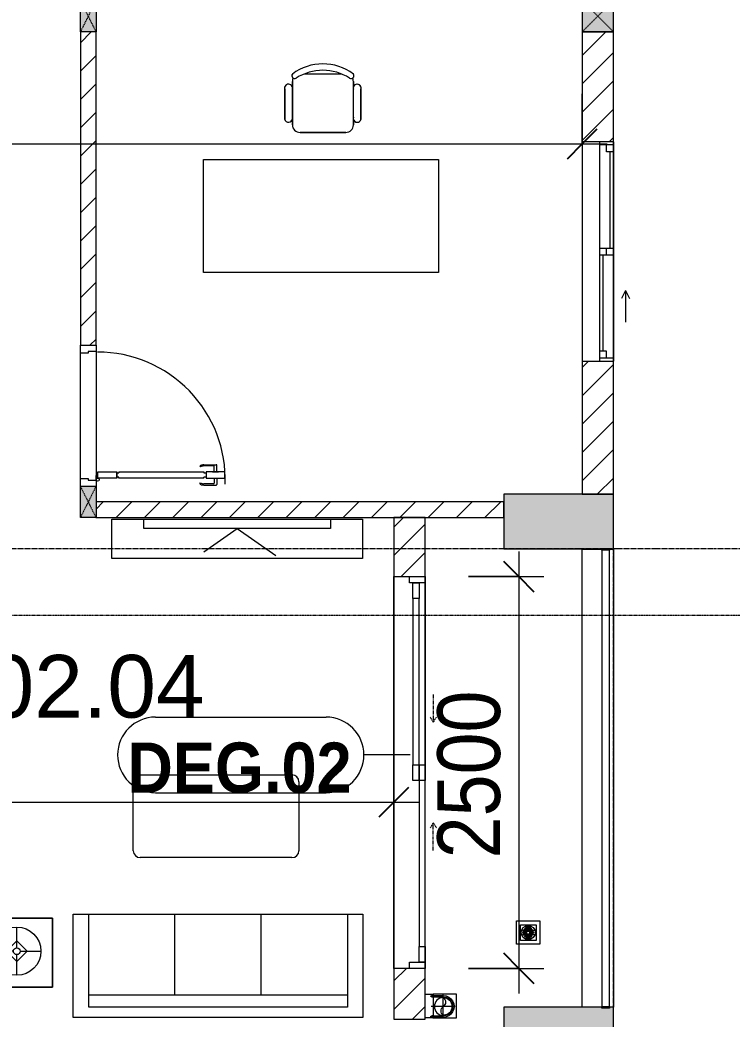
# Model space of a CAD drawing. Header units: millimetres. Extents: x 962 to 239635, y -15958 to 82755.
# Drawn here: x 185219 to 189760, y 70037 to 76413 of the extents above; entities that cross this region are included whole.
import ezdxf

# ---------------------------------------------------------------- set-up
doc = ezdxf.new("R2010")
doc.units = ezdxf.units.MM
for name, pattern in [('Dash', [6, 3, -3]), ('Dash Dot 3_16_', [7.9375, 4.7625, -1.5875, 0, -1.5875]), ('Grid Line', [22.225, 12.7, -3.175, 3.175, -3.175]), ('IMPORT-CENTER _2_', [40.64, 25.4, -5.08, 5.08, -5.08])]:
    doc.linetypes.add(name, pattern=pattern)
for name, color, linetype, lineweight in [('0-1', 7, 'Continuous', 5), ('A-ANNO-DIMS', 211, 'Continuous', 9), ('A-ANNO-DIMS-160', 211, 'Continuous', 9), ('A-AREA-IDEN', 2, 'Continuous', 9), ('A-DETL-GENF-1', 9, 'Continuous', 9), ('A-DOOR', 31, 'Continuous', 9), ('A-DOOR-1', 254, 'Continuous', 9), ('A-DOOR-2', 9, 'Continuous', 9), ('A-DOOR-FRAM', 31, 'Continuous', 9), ('A-DOOR-HDLN', 31, 'Dash', 9), ('A-DOOR-IDEN', 31, 'Continuous', 9), ('A-FLOR-2', 9, 'Continuous', 9), ('A-FLOR-HRAL', 11, 'Continuous', 9), ('A-GLAZ', 151, 'Continuous', 9), ('A-WALL', 113, 'Continuous', 9), ('A-WALL-1', 253, 'Continuous', 18), ('A-WALL-2', 9, 'Continuous', 9), ('A-WALL-3', 113, 'Continuous', 18), ('A-WALL-PATT-1', 10, 'Continuous', 9), ('A-WALL-PATT-2', 111, 'Continuous', 9), ('G-ANNO-SYMB-1', 111, 'Dash Dot 3_16_', 18), ('G-IMPT', 8, 'Continuous', 9), ('G-IMPT-2', 8, 'IMPORT-CENTER _2_', 9), ('I-FURN', 30, 'Continuous', 9), ('I-FURN-1', 254, 'Continuous', 9), ('M-EQPM', 50, 'Continuous', 9), ('S-COLS', 52, 'Continuous', 9), ('S-COLS-1', 52, 'Continuous', 5), ('S-COLS-2', 7, 'Continuous', 18), ('S-COLS-3', 254, 'Continuous', 9), ('S-COLS-4', 253, 'Continuous', 18), ('S-COLS-5', 52, 'Dash', 9), ('S-COLS-6', 52, 'Continuous', 18), ('S-COLS-HDLN', 52, 'Dash', 9), ('S-COLS-HDLN-1', 9, 'Dash', 9), ('S-GRID-1', 1, 'Grid Line', 9)]:
    doc.layers.add(name, color=color, linetype=linetype, lineweight=lineweight)
doc.styles.add('Arial_11', font='arial_0.ttf', dxfattribs={"height": 400})
doc.styles.add('Arial_B_6', font='arialbd_0.ttf', dxfattribs={"width": 0.9, "height": 320})
doc.styles.add('UTM Avo', font='UTM Avo.ttf', dxfattribs={"width": 0.9, "height": 400})
doc.dimstyles.new('1_Dim_chi_tiet_2_5', dxfattribs={"dimscale": 304.8, "dimtxt": 399.720379, "dimasz": 0.629921, "dimexe": 0.524934, "dimexo": 0.0625, "dimgap": 0.052493, "dimtad": 1, "dimdec": 0, "dimrnd": 5, "dimzin": 0, "dimdsep": 46, "dimtxsty": 'UTM Avo', "dimblk1": 'OBLIQUE', "dimblk2": 'OBLIQUE', "dimsah": 1, "dimcen": 0.09, "dimdle": 0.524934, "dimazin": 0, "dimtfac": 1, "dimtdec": 4, "dimtix": 1, "dimtmove": 0, "dimatfit": 3, "dimfxl": 1.049869, "dimfxlon": 1, "dimtvp": 1, "dimtolj": 1, "dimtzin": 0, "dimarcsym": 2})
doc.dimstyles.new('1_Dim_chi_tiet_2_5_1', dxfattribs={"dimscale": 304.8, "dimtxt": 399.720379, "dimasz": 0.629921, "dimexe": 0.524934, "dimexo": 0.0625, "dimgap": 0.052493, "dimtad": 1, "dimdec": 0, "dimrnd": 5, "dimzin": 0, "dimdsep": 46, "dimtxsty": 'UTM Avo', "dimblk1": 'OBLIQUE', "dimblk2": 'OBLIQUE', "dimsah": 1, "dimcen": 0.09, "dimdle": 0.524934, "dimazin": 0, "dimtfac": 1, "dimtdec": 4, "dimtix": 1, "dimtmove": 0, "dimatfit": 3, "dimfxl": 1.049869, "dimfxlon": 1, "dimtvp": 1, "dimtolj": 1, "dimtzin": 0, "dimarcsym": 2})
pattern_1 = [(45, (0, 0), (-90.50967, 90.50967), [])]
pattern_2 = [(45, (61750.9, 0), (-90.50967, 90.50967), [])]

# ---------------------------------------------------------------- blocks, each defined once
blk = doc.blocks.new('NCV_TKTC_KET CAU_rvt-1-TKCS_MB TẦNG 2')
at = {"layer": 'S-COLS-1'}
for points in [[(127227.6, 73036.9), (127252.4, 73036.9), (127252.4, 73386.9), (126552.4, 73386.9), (126552.4, 73036.9), (127177.6, 73036.9), (127177.6, 73040.3), (127227.6, 73040.3)], [(127252.6, 69761.9), (127252.6, 70111.9), (127227.6, 70111.9), (127227.6, 70106.9), (127177.6, 70106.9), (127177.6, 70111.9), (126552.6, 70111.9), (126552.6, 69761.9), (127227.6, 69761.9)]]:
    blk.add_hatch(color=256, dxfattribs=at).paths.add_polyline_path(points)
at = {"layer": 'S-COLS-2'}
for p, q in [((126552.4, 73386.9), (126552.4, 73036.9)), ((127252.4, 73386.9), (126552.4, 73386.9)), ((127252.4, 73036.9), (127252.4, 73386.9)), ((126552.4, 73036.9), (127177.6, 73036.9)), ((127227.6, 73036.9), (127252.4, 73036.9)), ((127177.6, 70111.9), (126552.6, 70111.9)), ((126552.6, 70111.9), (126552.6, 69761.9)), ((127252.6, 70111.9), (127227.6, 70111.9)), ((127252.6, 69761.9), (127252.6, 70111.9))]:
    blk.add_line(p, q, dxfattribs=at)
blk = doc.blocks.new('DOOR_CW_01 CANH MO-PANEL KINH - DIW_01-900x2200-CỬA GỖ VÂN LAMINATE-V12-TKCS_MB TẦNG 2')
at = {"layer": 'A-DETL-GENF-1'}
for p, q in [((-397, -182), (-397, -62)), ((-397, -62), (-357, -62)), ((-357, -62), (-357, -182)), ((-357, -182), (-397, -182)), ((-391, -196), (-391, -182)), ((-391, -182), (-363, -182)), ((-363, -182), (-363, -196)), ((-397, -196), (-391, -196)), ((-397, -738), (-397, -196)), ((-357, -196), (-363, -196)), ((-357, -196), (-357, -738)), ((-442, -737), (-442, -816.5)), ((-434, -799.5), (-434, -737)), ((-433.9, -711.2), (-427.3, -715.8)), ((-397, -738), (-391, -738)), ((-357, -752), (-397, -752)), ((-397, -752), (-397, -872)), ((-391, -752), (-391, -738)), ((-363, -752), (-391, -752)), ((-357, -738), (-363, -738)), ((-363, -738), (-363, -752)), ((-357, -872), (-357, -752)), ((-320.1, -711.2), (-326.7, -715.8)), ((-320, -799.5), (-320, -737)), ((-312, -737), (-312, -816.5)), ((-399, -820.5), (-438, -820.5)), ((-399, -803.5), (-430, -803.5)), ((-399, -792.2), (-399, -831.8)), ((-397, -792.2), (-399, -792.2)), ((-397, -792.2), (-397, -831.8)), ((-357, -792.2), (-357, -831.8)), ((-357, -792.2), (-355, -792.2)), ((-355, -792.2), (-355, -831.8)), ((-355, -803.5), (-324, -803.5)), ((-355, -820.5), (-316, -820.5)), ((-399, -831.8), (-397, -831.8)), ((-397, -872), (-357, -872)), ((-355, -831.8), (-357, -831.8))]:
    blk.add_line(p, q, dxfattribs=at)
blk.add_circle((-407, -60), 10, dxfattribs=at)
for centre, radius, start, end in [((-407, -60), 814, 268, 0), ((-397, -737), 45, 145, 180), ((-397, -737), 37, 145, 180), ((-357, -737), 37, 0, 35), ((-357, -737), 45, 360, 35), ((-438, -816.5), 4, 180, 270), ((-430, -799.5), 4, 180, 270), ((-324, -799.5), 4, 270, 0), ((-316, -816.5), 4, 270, 0)]:
    blk.add_arc(centre, radius, start, end, dxfattribs=at)
at = {"layer": 'A-DOOR-2'}
for p, q in [((-450, 50), (-400, 50)), ((-400, 50), (-400, 0)), ((400, 0), (400, 50)), ((400, 50), (450, 50)), ((450, 50), (450, -50)), ((-410, -50), (-450, -50)), ((-410, 0), (-410, -50)), ((-400, 0), (-410, 0)), ((-407, -50), (-382, -50)), ((410, 0), (400, 0)), ((410, -50), (410, 0)), ((450, -50), (410, -50))]:
    blk.add_line(p, q, dxfattribs=at)
blk = doc.blocks.new('BAN LV A - BAN LV A_dwg_ban hoc2-348006-TKCS_MB TẦNG 2')
at = {"layer": 'I-FURN'}
for p, q in [((-194.4, 388.8), (-194.4, 113.4)), ((145.8, 437.4), (-145.8, 437.4)), ((194.4, 113.4), (194.4, 388.8)), ((-243, 354.4), (-243, 162)), ((194.4, 351.4), (194.4, 150.8)), ((243.7, 162), (243.7, 354.4)), ((-120.5, 64.8), (120.5, 64.8))]:
    blk.add_line(p, q, dxfattribs=at)
at = {"layer": 'I-FURN', "flags": 128}
blk.add_lwpolyline([(-737.8, 610.5), (-737.8, 1330.5), (-154.9, 1330.5), (762.2, 1330.5), (762.2, 610.5)], close=True, dxfattribs=at)
at = {"layer": 'I-FURN'}
for centre, radius, start, end in [((-145.8, 388.8), 48.6, 90, 180), ((145.8, 388.8), 48.6, 360, 90), ((-218.7, 347.3), 25.3, 343.7398, 163.7398), ((219.4, 347.3), 25.3, 16.2602, 170.70537), ((-218.7, 154.9), 25.3, 163.7398, 16.2602), ((219.4, 154.9), 25.3, 189.29463, 16.2602), ((-180.2, 75.4), 17.8, 57.97259, 216.69006), ((-145.8, 113.4), 48.6, 180, 207.58444), ((0, 324), 324, 233.1301, 306.8699), ((0, 359.3), 318.2, 237.57575, 302.42425), ((180.2, 75.4), 17.8, 323.30994, 122.02741), ((145.8, 113.4), 48.6, 332.41556, 0)]:
    blk.add_arc(centre, radius, start, end, dxfattribs=at)
blk = doc.blocks.new('BAN LV A - BAN LV A_dwg-348005-TKCS_MB TẦNG 2')
at = {"extrusion": (0, 0, -1), "zscale": -1, "rotation": 180}
blk.add_blockref('BAN LV A - BAN LV A_dwg_ban hoc2-348006-TKCS_MB TẦNG 2', (-729, 1383.7), dxfattribs=at)
blk = doc.blocks.new('BAN LV A - BAN LV A-401069-TKCS_MB TẦNG 2')
at = {"layer": 'I-FURN-1'}
for p, q in [((-8.8, -53.2), (1491.2, -53.2)), ((-8.8, -773.2), (-8.8, -53.2)), ((1491.2, -53.2), (1491.2, -773.2)), ((1491.2, -773.2), (-8.8, -773.2)), ((583.2, -946.3), (874.8, -946.3)), ((534.6, -1029.3), (534.6, -994.9)), ((923.4, -994.9), (923.4, -1032.3)), ((486, -1221.7), (486, -1029.3)), ((972.7, -1029.3), (972.7, -1221.7)), ((534.6, -1270.3), (534.6, -1235.9)), ((923.4, -1232.9), (923.4, -1270.3))]:
    blk.add_line(p, q, dxfattribs=at)
for centre, radius, start, end in [((583.2, -994.9), 48.6, 90, 180), ((874.8, -994.9), 48.6, 0, 90), ((510.3, -1036.4), 25.3, 16.2602, 163.7398), ((948.4, -1036.4), 25.3, 16.2602, 170.70537), ((510.3, -1228.8), 25.3, 163.7398, 343.7398), ((583.2, -1270.3), 48.6, 180, 207.58444), ((874.8, -1270.3), 48.6, 332.41556, 0), ((948.4, -1228.8), 25.3, 189.29463, 16.2602), ((548.9, -1308.3), 17.8, 119.40397, 216.69006), ((729, -1059.7), 324, 233.1301, 306.8699), ((909.2, -1308.3), 17.8, 323.30994, 60.59603)]:
    blk.add_arc(centre, radius, start, end, dxfattribs=at)
at = {"extrusion": (0, 0, -1), "zscale": -1, "rotation": 180}
blk.add_blockref('BAN LV A - BAN LV A_dwg-348005-TKCS_MB TẦNG 2', (0, 0), dxfattribs=at)
blk = doc.blocks.new('G1_SOF - BO TRU - 100x200-746114-TKCS_MB TẦNG 2')
at = {"layer": 'S-COLS'}
blk.add_hatch(color=256, dxfattribs=at).paths.add_polyline_path([(50, -100), (50, 100), (-50, 100), (-50, -100)])
at = {"layer": 'S-COLS-4'}
for p, q in [((-50, 100), (50, 100)), ((-50, -100), (-50, 100)), ((50, 100), (50, -100)), ((50, -100), (-50, -100))]:
    blk.add_line(p, q, dxfattribs=at)
at = {"layer": 'S-COLS-HDLN-1'}
for p, q in [((50, -100), (-50, 100)), ((-50, -100), (50, 100))]:
    blk.add_line(p, q, dxfattribs=at)
blk = doc.blocks.new('LOBBY_SOFA_1 - LOBBY_SOFA_1-901228-TKCS_MB TẦNG 2')
at = {"layer": 'I-FURN'}
for p, q in [((-2128.3, 1548.5), (-1160.3, 1548.5)), ((-2172.3, 1064.5), (-2172.3, 1504.5)), ((-1116.3, 1504.5), (-1116.3, 1064.5)), ((-1160.3, 1020.5), (-2128.3, 1020.5)), ((-2556, 660), (-708, 660)), ((-2556, 0), (-2556, 660)), ((-2457, 66), (-2457, 660)), ((-1907, 143), (-1907, 660)), ((-1357, 143), (-1357, 660)), ((-807, 660), (-807, 66)), ((-708, 660), (-708, 0)), ((-2688.2, 633.5), (-3128.2, 633.5)), ((-3128.2, 633.5), (-3128.2, 193.5)), ((-2915.4, 445), (-2915.4, 577)), ((-2688.2, 193.5), (-2688.2, 633.5)), ((-2981.4, 423), (-2915.4, 489)), ((-2915.4, 489), (-2849.4, 423)), ((-2937.4, 423), (-3069.4, 423)), ((-2915.4, 357), (-2981.4, 423)), ((-2849.4, 423), (-2915.4, 357)), ((-2915.4, 269), (-2915.4, 401)), ((-2893.4, 423), (-2761.4, 423)), ((-3128.2, 193.5), (-2688.2, 193.5)), ((-807, 143), (-2457, 143)), ((-807, 66), (-2457, 66)), ((-708, 0), (-2556, 0))]:
    blk.add_line(p, q, dxfattribs=at)
for radius in [154, 22]:
    blk.add_circle((-2915.4, 423), radius, dxfattribs=at)
for centre, start, end in [((-2128.3, 1504.5), 90, 180), ((-1160.3, 1504.5), 0, 90), ((-2128.3, 1064.5), 180, 270), ((-1160.3, 1064.5), 270, 0)]:
    blk.add_arc(centre, 44, start, end, dxfattribs=at)
at = {"layer": 'I-FURN-1'}
for p, q in [((-2128.3, 1548.5), (-1160.3, 1548.5)), ((-2172.3, 1064.5), (-2172.3, 1504.5)), ((-1116.3, 1504.5), (-1116.3, 1064.5)), ((-1160.3, 1020.5), (-2128.3, 1020.5)), ((-2556, 660), (-708, 660)), ((-2556, 0), (-2556, 660)), ((-708, 660), (-708, 0)), ((-3128.2, 633.5), (-2688.2, 633.5)), ((-3128.2, 193.5), (-3128.2, 633.5)), ((-2688.2, 633.5), (-2688.2, 193.5)), ((-2688.2, 193.5), (-3128.2, 193.5)), ((-708, 0), (-2556, 0))]:
    blk.add_line(p, q, dxfattribs=at)
for centre, start, end in [((-2128.3, 1504.5), 90, 180), ((-1160.3, 1504.5), 0, 90), ((-2128.3, 1064.5), 180, 270), ((-1160.3, 1064.5), 270, 0)]:
    blk.add_arc(centre, 44, start, end, dxfattribs=at)
blk = doc.blocks.new('RES_BAN AN - RES_BAN AN-901221-TKCS_MB TẦNG 2')
at = {"layer": 'I-FURN-1'}
for p, q in [((0, 250), (1600, 250)), ((0, 0), (0, 250)), ((1600, 250), (1600, 0)), ((1600, 0), (0, 0))]:
    blk.add_line(p, q, dxfattribs=at)
blk = doc.blocks.new('KE TIVI-2 - KE TIVI-2-901222-TKCS_MB TẦNG 2')
at = {"layer": 'I-FURN-1'}
for p, q in [((0, 60), (-245.7, 232.1)), ((213, 209.1), (0, 60)), ((-595.6, 60), (595.6, 60)), ((-595.6, 0), (-595.6, 60)), ((595.6, 0), (-595.6, 0)), ((595.6, 60), (595.6, 0))]:
    blk.add_line(p, q, dxfattribs=at)
blk = doc.blocks.new('NCV_TKTC_TANG 2_rvt-1-TKCS_MB TẦNG 2')
at = {"layer": 'A-WALL-PATT-1'}
h = blk.add_hatch(dxfattribs=at)
h.set_pattern_fill('FP_1', color=256, style=0, pattern_type=2)
h.set_pattern_definition(pattern_1)
h.paths.add_polyline_path([(123952.7, 74336.9), (123952.7, 76336.9), (123852.7, 76336.9), (123852.7, 74336.9)])
h = blk.add_hatch(dxfattribs=at)
h.set_pattern_fill('FP_1', color=256, style=0, pattern_type=2)
h.set_pattern_definition(pattern_1)
h.paths.add_polyline_path([(123952.7, 73236.9), (126552.7, 73236.9), (126552.7, 73336.9), (123952.7, 73336.9)])
at = {"layer": 'A-FLOR-2'}
for p, q in [((123852.7, 73486.9), (123852.7, 74286.9)), ((123952.7, 74296.9), (123952.7, 73476.9)), ((125852.7, 70360.3), (125852.7, 72860.6)), ((125852.7, 72860.3), (125852.7, 70360.3)), ((126052.7, 70360.3), (126052.7, 72860.3))]:
    blk.add_line(p, q, dxfattribs=at)
at = {"layer": 'A-WALL-1'}
for p, q in [((123852.7, 76336.9), (123852.7, 74336.9)), ((123952.7, 74336.9), (123952.7, 76336.9)), ((123852.7, 74336.9), (123952.7, 74336.9)), ((126552.7, 73336.9), (123952.7, 73336.9)), ((126552.7, 73236.9), (126552.7, 73336.9)), ((123952.7, 73236.9), (126552.7, 73236.9))]:
    blk.add_line(p, q, dxfattribs=at)
at = {"layer": 'A-WALL-2'}
for p, q in [((123852.7, 73486.9), (123852.7, 74286.9)), ((123952.7, 74296.9), (123952.7, 73476.9))]:
    blk.add_line(p, q, dxfattribs=at)
at = {"layer": 'A-DOOR-1', "rotation": 90.0000000000008}
blk.add_blockref('DOOR_CW_01 CANH MO-PANEL KINH - DIW_01-900x2200-CỬA GỖ VÂN LAMINATE-V12-TKCS_MB TẦNG 2', (123902.7, 73886.9), dxfattribs=at)
at = {"layer": 'I-FURN-1', "rotation": 180}
for name, p in [('BAN LV A - BAN LV A-401069-TKCS_MB TẦNG 2', (126128.4, 74749.2)), ('RES_BAN AN - RES_BAN AN-901221-TKCS_MB TẦNG 2', (125653.1, 73226.9)), ('KE TIVI-2 - KE TIVI-2-901222-TKCS_MB TẦNG 2', (124853.1, 73226.9))]:
    blk.add_blockref(name, p, dxfattribs=at)
at = {"layer": 'I-FURN-1'}
blk.add_blockref('LOBBY_SOFA_1 - LOBBY_SOFA_1-901228-TKCS_MB TẦNG 2', (126362.7, 70046.9), dxfattribs=at)
at = {"layer": 'S-COLS-3', "rotation": 180}
for p in [(123902.7, 76436.9), (123902.7, 73336.9)]:
    blk.add_blockref('G1_SOF - BO TRU - 100x200-746114-TKCS_MB TẦNG 2', p, dxfattribs=at)
blk = doc.blocks.new('1_FAMILY RVT - W01-WxH 1400x1400xmm-389822-TKCS_MB TẦNG 2')
at = {"layer": 'A-GLAZ'}
for p, q in [((248.4, 172.39), (299.2, 197.79)), ((248.4, 172.39), (299.2, 146.99)), ((248.4, 172.39), (451.6, 172.39)), ((-700, 96.19), (-700, -103.81)), ((700, 96.19), (-700, 96.19)), ((-700, 96.19), (-636.5, 96.19)), ((-680.95, 96.19), (-680.95, 7.29)), ((-636.5, 96.19), (-22.225, 96.19)), ((-636.5, 96.19), (-636.5, 51.74)), ((-636.5, 73.965), (-22.225, 73.965)), ((-22.225, 7.29), (-22.225, 96.19)), ((-22.225, 96.19), (22.225, 96.19)), ((22.225, 96.19), (680.95, 96.19)), ((22.225, 96.19), (22.225, 7.29)), ((680.95, 96.19), (700, 96.19)), ((680.95, 96.19), (680.95, 7.29)), ((700, -103.81), (700, 96.19)), ((-700, 7.29), (-680.95, 7.29)), ((-636.5, 51.74), (-680.95, 51.74)), ((-680.95, 7.29), (-22.225, 7.29)), ((22.225, 51.74), (-22.225, 51.74)), ((-22.225, 7.29), (22.225, 7.29)), ((22.225, 29.515), (636.5, 29.515)), ((22.225, 7.29), (636.5, 7.29)), ((636.5, 51.74), (636.5, 7.29)), ((680.95, 51.74), (636.5, 51.74)), ((636.5, 7.29), (700, 7.29)), ((-700, -103.81), (700, -103.81))]:
    blk.add_line(p, q, dxfattribs=at)
blk = doc.blocks.new('TKTC_XREF_251221_MB TANG 2-7 - TKTC_XREF_260130_MB TANG 2-5_dwg_THU NUOC - THU NUOC-444531-TKCS_MB TẦNG 1-4746810-TKCS_MB TẦNG 2')
at = {"layer": 'G-IMPT'}
for p, q in [((-23.3, 10.8), (40.9, 10.8)), ((40.9, 4.8), (-23.3, 4.8)), ((-11, 23.3), (28.5, 23.3)), ((28.5, 17.3), (-11, 17.3)), ((-1.1, 35.6), (18.5, 35.6)), ((18.5, 29.6), (-1.1, 29.6)), ((-23.3, -13.6), (40.9, -13.6)), ((40.9, -19.6), (-23.3, -19.6)), ((-11, -26.1), (28.5, -26.1)), ((28.5, -32.1), (-11, -32.1)), ((-1.1, -38.5), (18.5, -38.5)), ((18.5, -44.5), (-1.1, -44.5))]:
    blk.add_line(p, q, dxfattribs=at)
at = {"layer": 'G-IMPT', "flags": 128}
for points in [[(83.7, -79.4), (83.7, 70.6), (-66.3, 70.6), (-66.3, -79.4)], [(58.7, -54.4), (58.7, 45.6), (-41.3, 45.6), (-41.3, -54.4)]]:
    blk.add_lwpolyline(points, close=True, dxfattribs=at)
for points in [[(-23.3, -1.2), (0.7, -1.2), (0.7, -7.2), (-23.3, -7.2)], [(40.9, -7.2), (16.7, -7.2), (16.7, -1.2), (40.9, -1.2)]]:
    blk.add_lwpolyline(points, dxfattribs=at)
at = {"layer": 'G-IMPT'}
for centre, radius, start, end in [((8.7, -4.4), 45, 360, 180), ((8.7, -4.4), 45, 360, 180), ((-23.3, 7.8), 3, 90, 270), ((-11, 20.3), 3, 90, 270), ((-1.1, 32.6), 3, 90, 270), ((18.5, 32.6), 3, 270, 90), ((28.5, 20.3), 3, 270, 90), ((40.9, 7.8), 3, 270, 90), ((8.7, -4.4), 45, 180, 360), ((8.7, -4.4), 45, 180, 360), ((-23.3, -4.2), 3, 90, 270), ((-23.3, -16.6), 3, 90, 270), ((-11, -29.1), 3, 90, 270), ((-1.1, -41.5), 3, 90, 270), ((18.5, -41.5), 3, 270, 90), ((28.5, -29.1), 3, 270, 90), ((40.9, -4.2), 3, 270, 90), ((40.9, -16.6), 3, 270, 90)]:
    blk.add_arc(centre, radius, start, end, dxfattribs=at)
blk = doc.blocks.new('TKTC_XREF_251221_MB TANG 2-7 - TKTC_XREF_260130_MB TANG 2-5_dwg_$cc-4746805-TKCS_MB TẦNG 2')
at = {"layer": 'G-IMPT-2'}
for p, q in [((0, -0.673), (0, 0.673)), ((-0.673, 0), (0.673, 0))]:
    blk.add_line(p, q, dxfattribs=at)
at = {"layer": 'M-EQPM'}
blk.add_circle((0, 0), 0.5, dxfattribs=at)
for centre, radius, start, end in [((0, 0), 0.5, 90, 270), ((0.188, 0.25), 0.313, 126.8699, 233.1301), ((-0.188, -0.25), 0.313, 306.8699, 53.1301)]:
    blk.add_arc(centre, radius, start, end, dxfattribs=at)
blk = doc.blocks.new('TKTC_XREF_251221_MB TANG 2-7 - TKTC_XREF_260130_MB TANG 2-5_dwg_CUM U_DN100-4746799-TKCS_MB TẦNG 2')
at = {"layer": 'G-IMPT'}
blk.add_hatch(color=256, dxfattribs=at).paths.add_polyline_path([(0, 61), (15.8, 58.9), (30.5, 52.8), (43.1, 43.1), (52.8, 30.5), (58.9, 15.8), (61, 0), (58.9, -15.8), (52.8, -30.5), (43.1, -43.1), (30.5, -52.8), (15.8, -58.9), (0, -61), (0, -57), (14.8, -55.1), (28.5, -49.4), (40.3, -40.3), (49.4, -28.5), (55.1, -14.8), (57, 0), (55.1, 14.8), (49.4, 28.5), (40.3, 40.3), (28.5, 49.4), (14.8, 55.1), (0, 57)])
for p, q in [((-79.1, 66.6), (-79.1, 63.4)), ((-76.6, 66.6), (-76.6, 63.4)), ((-74.6, 66.6), (-74.6, 63.4)), ((-72.7, 69.3), (-72.7, 60.7)), ((-66.9, 67.9), (-71.7, 67.9)), ((-65, 69), (0, 69)), ((-66.9, 62.1), (-71.7, 62.1)), ((-79.1, -63.4), (-79.1, -66.6)), ((-76.6, -63.4), (-76.6, -66.6)), ((-74.6, -63.4), (-74.6, -66.6)), ((-72.7, -60.7), (-72.7, -69.3)), ((-66.9, -62.1), (-71.7, -62.1)), ((-66.9, -67.9), (-71.7, -67.9)), ((-65, -69), (0, -69))]:
    blk.add_line(p, q, dxfattribs=at)
at = {"layer": 'G-IMPT', "flags": 128}
for points in [[(-72.7, 67.6), (-78.1, 67.6), (-78.1, 62.4), (-72.7, 62.4)], [(-71.7, 59.2), (-66.9, 59.2), (-66.9, 70.8), (-71.7, 70.8)], [(-66.9, 70.8), (-66.9, 72.7), (-65, 72.7), (-65, 57.3), (-66.9, 57.3), (-66.9, 59.2)], [(-65, 61), (0, 61), (0, 57)], [(-72.7, -62.4), (-78.1, -62.4), (-78.1, -67.6), (-72.7, -67.6)], [(-71.7, -70.8), (-66.9, -70.8), (-66.9, -59.2), (-71.7, -59.2)], [(-66.9, -59.2), (-66.9, -57.3), (-65, -57.3), (-65, -72.7), (-66.9, -72.7), (-66.9, -70.8)], [(-65, -61), (0, -61), (0, -57)]]:
    blk.add_lwpolyline(points, dxfattribs=at)
at = {"layer": 'G-IMPT'}
for centre, radius, start, end in [((-78.1, 66.6), 0.96, 90, 180), ((-71.1, 69.3), 1.56, 112.61986, 247.38014), ((-67.9, 65), 4.8, 143.1301, 216.8699), ((0, 0), 69, 270, 90), ((-78.1, 63.4), 0.96, 180, 270), ((-71.1, 60.7), 1.56, 112.61986, 247.38014), ((0, 0), 61, 270, 90), ((0, 0), 57, 270, 90), ((-78.1, -63.4), 0.96, 90, 180), ((-71.1, -60.7), 1.56, 112.61986, 247.38014), ((-67.9, -65), 4.8, 143.1301, 216.8699), ((-78.1, -66.6), 0.96, 180, 270), ((-71.1, -69.3), 1.56, 112.61986, 247.38014)]:
    blk.add_arc(centre, radius, start, end, dxfattribs=at)
blk = doc.blocks.new('TKTC_XREF_251221_MB TANG 2-7 - TKTC_XREF_251221_MB TANG 2-7-2039446-TKCS_MB TẦNG 2')
at = {"layer": 'M-EQPM'}
for p, q in [((93600, 55798.4), (93600, 56149.9)), ((92400, 52958.8), (92449.8, 52958.5)), ((92449.8, 52958.5), (92449.8, 52808)), ((92449.9, 52958.7), (92449.9, 52808.3)), ((92599.6, 52958.7), (92449.9, 52958.7)), ((92599.6, 52808.3), (92599.6, 52958.7)), ((92449.8, 52808), (92400, 52808.4)), ((92449.9, 52808.3), (92599.6, 52808.3))]:
    blk.add_line(p, q, dxfattribs=at)
at = {"extrusion": (0, 0, -1), "zscale": -1}
blk.add_blockref('TKTC_XREF_251221_MB TANG 2-7 - TKTC_XREF_260130_MB TANG 2-5_dwg_THU NUOC - THU NUOC-444531-TKCS_MB TẦNG 1-4746810-TKCS_MB TẦNG 2', (-93064.8, 53356.2), dxfattribs=at)
at = {"extrusion": (0, 0, -1)}
for name, p, xscale, yscale, zscale, rotation in [('TKTC_XREF_251221_MB TANG 2-7 - TKTC_XREF_260130_MB TANG 2-5_dwg_CUM U_DN100-4746799-TKCS_MB TẦNG 2', (-92514.8, 52880.7), 0.9975000000000006, 0.9975000000000006, -0.9975000000000006, 180.000991338195), ('TKTC_XREF_251221_MB TANG 2-7 - TKTC_XREF_260130_MB TANG 2-5_dwg_$cc-4746805-TKCS_MB TẦNG 2', (-92514.8, 52879.8), 113.7150000000073, 113.7150000000073, -113.7150000000073, 359.9990086636432)]:
    blk.add_blockref(name, p, dxfattribs=dict(at, xscale=xscale, yscale=yscale, zscale=zscale, rotation=rotation))
blk = doc.blocks.new('Railing - 50 x 10mm-1251311-TKCS_MB TẦNG 2')
at = {"layer": 'A-FLOR-HRAL'}
for p, q in [((25, 5), (-25, 5)), ((-25, 5), (-25, -5)), ((25, -5), (25, 5)), ((-25, -5), (25, -5))]:
    blk.add_line(p, q, dxfattribs=at)
blk = doc.blocks.new('Railing - Railing-3231400-TKCS_MB TẦNG 2')
at = {"layer": 'A-FLOR-HRAL'}
for p, q in [((127177.6, 73030.3), (127177.6, 70116.9)), ((127227.6, 70116.9), (127227.6, 73030.3))]:
    blk.add_line(p, q, dxfattribs=at)
at = {"extrusion": (0, 0, -1), "zscale": -1}
for p in [(-127202.6, 73035.3), (-127202.6, 70111.9)]:
    blk.add_blockref('Railing - 50 x 10mm-1251311-TKCS_MB TẦNG 2', p, dxfattribs=at)
blk = doc.blocks.new('DEG_02-DEG_03 - DEG_02-2500x2400mm-CỬA ĐI 02 CÁNH TRƯỢT-841416-TKCS_MB TẦNG 2')
at = {"layer": 'A-DOOR'}
for p, q in [((-1210, -100), (-1210, -60)), ((-1210, -60), (-1110, -60)), ((-1110, -60), (-1110, -100)), ((-50, -60), (-1110, -60)), ((-50, -60), (-50, -20)), ((-50, -20), (50, -20)), ((50, -60), (-50, -60)), ((-50, -100), (-50, -60)), ((-50, -60), (50, -60)), ((50, -20), (50, -60)), ((1110, -20), (50, -20)), ((50, -60), (1110, -60)), ((50, -60), (50, -100)), ((1110, -60), (1110, -20)), ((1110, -20), (1210, -20)), ((1210, -60), (1110, -60)), ((1210, -20), (1210, -60)), ((-1110, -100), (-1210, -100)), ((-1110, -100), (-50, -100)), ((50, -100), (-50, -100))]:
    blk.add_line(p, q, dxfattribs=at)
at = {"layer": 'A-DOOR-FRAM'}
for p, q in [((-1250, 0), (-1210, 0)), ((-1250, -100), (-1250, 0)), ((-1210, 0), (-1210, -100)), ((1210, -100), (1210, 0)), ((1210, 0), (1250, 0)), ((1250, 0), (1250, -100)), ((-1210, -100), (-1250, -100)), ((1250, -100), (1210, -100))]:
    blk.add_line(p, q, dxfattribs=at)
at = {"layer": 'A-DOOR-HDLN'}
for p, q in [((-500.4, -151.1), (-320.4, -151.1)), ((-320.4, -151.1), (-355, -131.1)), ((-320.4, -151.1), (-355, -171.1)), ((320.4, -151.1), (355, -131.1)), ((320.4, -151.1), (355, -171.1)), ((500.4, -151.1), (320.4, -151.1))]:
    blk.add_line(p, q, dxfattribs=at)
blk = doc.blocks.new('G1_SOF - BO TRU - 200x200-3052401-TKCS_MB TẦNG 2')
at = {"layer": 'S-COLS-HDLN'}
for p, q in [((-100, -100), (100, 100)), ((100, -100), (-100, 100))]:
    blk.add_line(p, q, dxfattribs=at)
blk = doc.blocks.new('STN_Door Tag - STN_Door Tag-1788670-TKCS_MB TẦNG 2')
at = {"layer": 'A-DOOR-IDEN'}
for p, q in [((-3.37, 1.495), (3.431, 1.495)), ((-3.37, -1.524), (3.431, -1.524))]:
    blk.add_line(p, q, dxfattribs=at)
for centre, start, end in [((-3.37, -0.015), 90, 270), ((3.431, -0.015), 270, 90)]:
    blk.add_arc(centre, 1.509, start, end, dxfattribs=at)
blk = doc.blocks.new('DIMBLOCK184-TKCS_MB TẦNG 2')
at = {"layer": 'A-ANNO-DIMS-160'}
for p, q in [((188399.7, 73020.3), (188399.7, 70200.3)), ((188079.7, 72860.3), (188559.7, 72860.3)), ((188399.7, 72860.3), (188079.7, 72860.3)), ((188079.7, 70360.3), (188559.7, 70360.3)), ((188399.7, 70360.3), (188079.7, 70360.3))]:
    blk.add_line(p, q, dxfattribs=at)
at = {"layer": 'A-ANNO-DIMS-160', "lineweight": 25}
for p, q in [((188399.7, 72860.3), (188303.7, 72956.3)), ((188399.7, 72860.3), (188495.7, 72764.3)), ((188399.7, 70360.3), (188303.7, 70456.3)), ((188399.7, 70360.3), (188495.7, 70264.3))]:
    blk.add_line(p, q, dxfattribs=at)
at = {"layer": 'A-ANNO-DIMS-160', "color": 0, "insert": (187880.1, 71062.5), "char_height": 400, "width": 1314.636, "attachment_point": 1, "rotation": 90, "line_spacing_factor": 1.110334, "style": 'UTM Avo'}
blk.add_mtext('2500', dxfattribs=at)
blk = doc.blocks.new('_Oblique')
at = {"color": 0, "linetype": 'ByBlock', "lineweight": -2}
blk.add_line((-0.5, -0.5), (0.5, 0.5), dxfattribs=at)
blk = doc.blocks.new('DIMBLOCK306-TKCS_MB TẦNG 2')
at = {"layer": 'A-ANNO-DIMS-160'}
for p, q in [((180803.4, 71740.6), (180803.4, 71260.6)), ((180803.4, 71420.6), (180803.4, 71740.6)), ((187603.5, 71740.6), (187603.5, 71260.6)), ((187603.5, 71420.6), (187603.5, 71740.6)), ((180643.4, 71420.6), (187763.5, 71420.6))]:
    blk.add_line(p, q, dxfattribs=at)
at = {"layer": 'A-ANNO-DIMS-160', "lineweight": 25}
for p, q in [((180803.4, 71420.6), (180899.4, 71516.6)), ((187603.5, 71420.6), (187699.5, 71516.6)), ((180803.4, 71420.6), (180707.4, 71324.6)), ((187603.5, 71420.6), (187507.5, 71324.6))]:
    blk.add_line(p, q, dxfattribs=at)
at = {"layer": 'A-ANNO-DIMS-160', "color": 0, "insert": (183655.7, 71940.3), "char_height": 400, "width": 1314.636, "attachment_point": 1, "line_spacing_factor": 1.110334, "style": 'UTM Avo'}
blk.add_mtext('6800', dxfattribs=at)
blk = doc.blocks.new('DIMBLOCK357-TKCS_MB TẦNG 2')
at = {"layer": 'A-ANNO-DIMS-160'}
for p, q in [((180203.5, 75941.8), (180203.5, 75461.8)), ((180203.5, 75621.8), (180203.5, 75941.8)), ((188803.5, 75941.8), (188803.5, 75461.8)), ((188803.5, 75621.8), (188803.5, 75941.8)), ((180043.5, 75621.8), (188963.5, 75621.8))]:
    blk.add_line(p, q, dxfattribs=at)
at = {"layer": 'A-ANNO-DIMS-160', "lineweight": 25}
for p, q in [((180203.5, 75621.8), (180299.5, 75717.8)), ((188803.5, 75621.8), (188899.5, 75717.8)), ((180203.5, 75621.8), (180107.5, 75525.8)), ((188803.5, 75621.8), (188707.5, 75525.8))]:
    blk.add_line(p, q, dxfattribs=at)
at = {"layer": 'A-ANNO-DIMS-160', "color": 0, "insert": (183955.7, 76141.4), "char_height": 400, "width": 1314.636, "attachment_point": 1, "line_spacing_factor": 1.110334, "style": 'UTM Avo'}
blk.add_mtext('8600', dxfattribs=at)

msp = doc.modelspace()

# ---------------------------------------------------------------- hatches: boundary and pattern name
at = {"layer": 'A-WALL-PATT-2'}
h = msp.add_hatch(dxfattribs=at)
h.set_pattern_fill('FP_1', color=256, style=0, pattern_type=2)
h.set_pattern_definition(pattern_2)
h.paths.add_polyline_path([(188803.5, 73386.9), (189003.5, 73386.9), (189003.5, 74235.3), (188803.5, 74235.3)])
h.paths.add_polyline_path([(189003.5, 75635.3), (189003.5, 76336.9), (188803.5, 76336.9), (188803.5, 75635.3)])
h = msp.add_hatch(dxfattribs=at)
h.set_pattern_fill('FP_1', color=256, style=0, pattern_type=2)
h.set_pattern_definition(pattern_2)
h.paths.add_polyline_path([(187603.5, 70036.9), (187803.5, 70036.9), (187803.5, 70360.3), (187603.5, 70360.3), (187603.5, 70176.8)])
h.paths.add_polyline_path([(187603.5, 72860.3), (187803.5, 72860.3), (187803.5, 73236.9), (187603.5, 73236.9)])
at = {"layer": 'S-COLS-1'}
msp.add_hatch(color=256, dxfattribs=at).paths.add_polyline_path([(189003.5, 76336.9), (189003.5, 76536.9), (188803.5, 76536.9), (188803.5, 76336.9)])

# ---------------------------------------------------------------- linework, layer by layer
at = {"layer": 'A-DOOR-IDEN'}
msp.add_line((187706.8, 71724.1), (187412.1, 71724.1), dxfattribs=at)
at = {"layer": 'A-WALL'}
for p, q in [((189003.5, 76336.9), (188803.5, 76336.9)), ((188803.5, 70111.9), (188803.5, 73035.3)), ((188803.5, 73035.3), (188928.5, 73035.3)), ((188978.5, 73035.3), (189003.5, 73035.3)), ((189003.5, 73035.3), (189003.5, 70111.9)), ((187603.5, 70360.3), (187603.5, 72860.3)), ((187803.5, 72820.3), (187803.5, 71660.3))]:
    msp.add_line(p, q, dxfattribs=at)
at = {"layer": 'A-WALL-3'}
for p, q in [((188803.5, 76336.9), (188803.5, 75635.3)), ((189003.5, 75635.3), (189003.5, 76336.9)), ((188803.5, 74235.3), (188803.5, 73386.9)), ((189003.5, 73386.9), (189003.5, 74235.3)), ((188803.5, 73386.9), (189003.5, 73386.9)), ((187803.5, 73236.9), (187603.5, 73236.9)), ((187603.5, 73236.9), (187603.5, 72860.3)), ((187803.5, 72860.3), (187803.5, 73236.9)), ((187603.5, 72860.3), (187803.5, 72860.3)), ((187803.5, 70360.3), (187603.5, 70360.3)), ((187603.5, 70360.3), (187603.5, 70036.9)), ((187803.5, 70036.9), (187803.5, 70360.3)), ((187603.5, 70036.9), (187803.5, 70036.9))]:
    msp.add_line(p, q, dxfattribs=at)
at = {"layer": 'G-ANNO-SYMB-1'}
msp.add_line((90498.7, 72614.1), (196677.7, 72614.1), dxfattribs=at)
at = {"layer": 'S-COLS'}
msp.add_line((188803.5, 76336.9), (189003.5, 76336.9), dxfattribs=at)
at = {"layer": 'S-COLS-6'}
for p, q in [((188803.5, 76536.9), (188803.5, 76336.9)), ((189003.5, 76336.9), (189003.5, 76536.9))]:
    msp.add_line(p, q, dxfattribs=at)
at = {"layer": 'S-GRID-1'}
for p, q in [((189003.5, 19351.6), (189003.5, 76542.3)), ((189415.6, 73036.9), (96253.4, 73036.9)), ((193415.6, 73036.9), (189415.6, 73036.9))]:
    msp.add_line(p, q, dxfattribs=at)

# ---------------------------------------------------------------- block references
at = {"layer": '0-1'}
for name in ['NCV_TKTC_KET CAU_rvt-1-TKCS_MB TẦNG 2', 'NCV_TKTC_TANG 2_rvt-1-TKCS_MB TẦNG 2']:
    msp.add_blockref(name, (61750.9, 0), dxfattribs=at)
at = {"layer": 'A-DOOR', "rotation": 90.00000000000011}
msp.add_blockref('DEG_02-DEG_03 - DEG_02-2500x2400mm-CỬA ĐI 02 CÁNH TRƯỢT-841416-TKCS_MB TẦNG 2', (187703.5, 71610.3), dxfattribs=at)
at = {"layer": 'A-DOOR-IDEN', "xscale": 159.9999999999999, "yscale": 159.9999999999999, "zscale": 159.9999999999999}
msp.add_blockref('STN_Door Tag - STN_Door Tag-1788670-TKCS_MB TẦNG 2', (186621.7, 71724.8), dxfattribs=at)
at = {"layer": 'A-FLOR-HRAL'}
msp.add_blockref('Railing - Railing-3231400-TKCS_MB TẦNG 2', (61750.9, 0), dxfattribs=at)
at = {"layer": 'A-GLAZ', "rotation": 270}
msp.add_blockref('1_FAMILY RVT - W01-WxH 1400x1400xmm-389822-TKCS_MB TẦNG 2', (188907.3, 74935.3), dxfattribs=at)
at = {"layer": 'M-EQPM'}
msp.add_blockref('TKTC_XREF_251221_MB TANG 2-7 - TKTC_XREF_251221_MB TANG 2-7-2039446-TKCS_MB TẦNG 2', (95403.5, 17236.9), dxfattribs=at)
at = {"layer": 'S-COLS-5', "rotation": 180}
msp.add_blockref('G1_SOF - BO TRU - 200x200-3052401-TKCS_MB TẦNG 2', (188903.5, 76436.9), dxfattribs=at)

# ---------------------------------------------------------------- texts
at = {"layer": 'A-AREA-IDEN', "insert": (185278.2, 71954.9), "char_height": 400, "width": 2233.6, "attachment_point": 8, "line_spacing_factor": 0.936439, "style": 'Arial_11'}
msp.add_mtext('\\pt8,16,24,32,40,48,56,64,72,80,88,96,104,112,120,128,136,144,152,160,168,176,184,192,200,208,216,224,232,240,248,256;A3.02.04', dxfattribs=at)
at = {"layer": 'A-DOOR-IDEN', "insert": (186618.4, 71639.4), "char_height": 320, "width": 1467.36, "attachment_point": 5, "line_spacing_factor": 0.936439, "style": 'Arial_B_6'}
msp.add_mtext('\\pt7.2,14.4,21.6,28.8,36,43.2,50.4,57.6,64.8,72,79.2,86.4,93.6,100.8,108,115.2,122.4,129.6,136.8,144,151.2,158.4,165.6,172.8,180,187.2,194.4,201.6,208.8,216,223.2,230.4;DEG.02', dxfattribs=at)

# ---------------------------------------------------------------- dimensions: what is measured, and where the dimension line sits
at = {"layer": 'A-ANNO-DIMS'}
for base, p1, p2, override, picture, middle in [((188803.5, 75621.8), (180203.5, 75941.8), (188803.5, 75941.8), {"dimpost": '<>', "dimfxl": 8600}, 'DIMBLOCK357-TKCS_MB TẦNG 2', (184503.5, 75844.8)), ((187603.5, 71420.6), (180803.4, 71740.6), (187603.5, 71740.6), {"dimpost": '<>', "dimfxl": 6800.071331}, 'DIMBLOCK306-TKCS_MB TẦNG 2', (184203.4, 71643.6))]:
    dim = msp.add_linear_dim(base=base, p1=p1, p2=p2, dimstyle='1_Dim_chi_tiet_2_5_1', override=override, dxfattribs=at)
    dim.commit()
    dim.dimension.update_dxf_attribs({"geometry": picture, "text_midpoint": middle})
dim = msp.add_linear_dim(base=(188399.7, 70360.3), p1=(188079.7, 72860.3), p2=(188079.7, 70360.3), angle=90, dimstyle='1_Dim_chi_tiet_2_5', override={"dimpost": '<>', "dimfxl": 2500}, dxfattribs=at)
dim.commit()
dim.dimension.update_dxf_attribs({"geometry": 'DIMBLOCK184-TKCS_MB TẦNG 2', "text_midpoint": (188176.7, 71610.3)})

doc.saveas('drawing.dxf')
